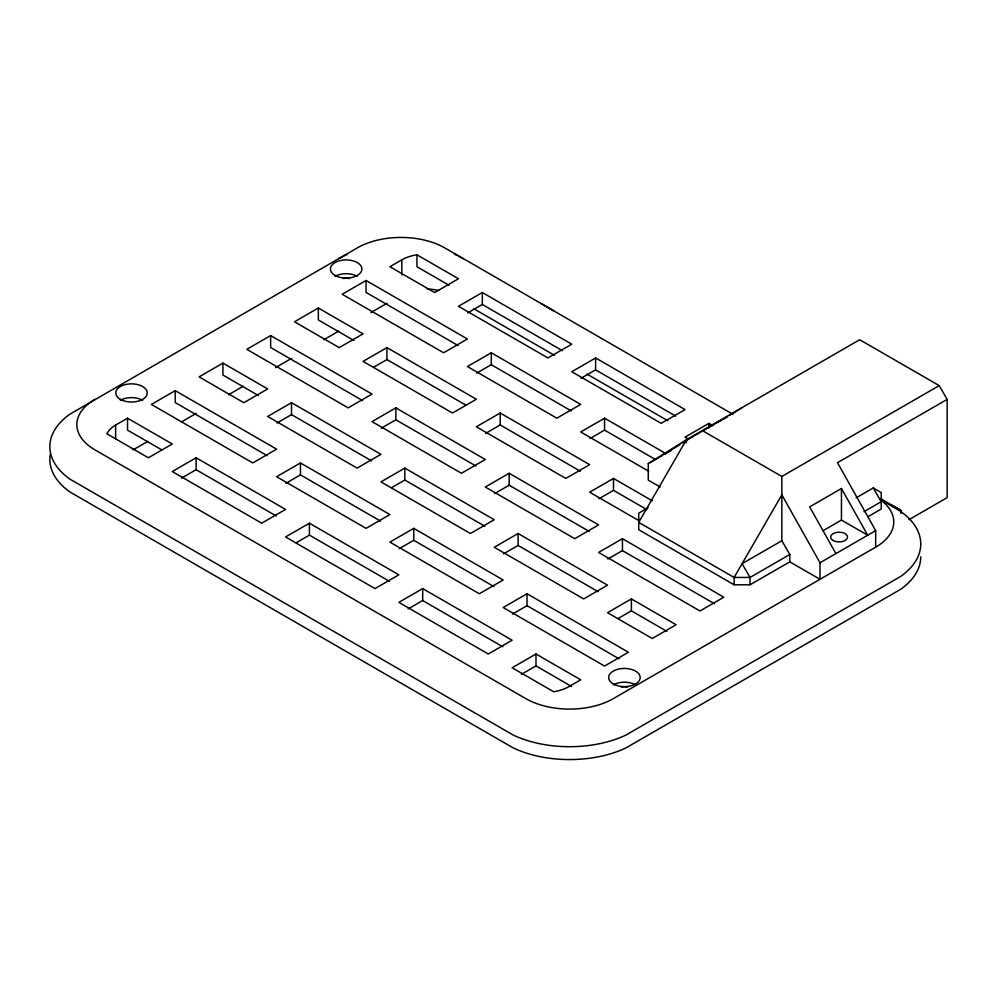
<?xml version="1.0" encoding="UTF-8"?>
<svg xmlns="http://www.w3.org/2000/svg" width="997" height="997" viewBox="0 0 997 997"><rect width="100%" height="100%" fill="white"/><g stroke="black" fill="none" stroke-linecap="round" stroke-linejoin="round"><path stroke-width="1.5" d="M908.965 519.661L947.15 497.615L947.15 399.386L939.199 385.615L859.701 339.715L686.422 439.752L648.262 463.617L648.262 480.143L660.089 486.972M94.952 399.373A61.839 35.705 0 0 0 94.952 449.859L525.855 698.635A61.839 35.705 0 0 0 613.305 698.635L875.665 547.166L875.665 530.641L837.48 462.695L947.15 399.386M679.904 444.6L664.164 454.445L670.794 450.619M682.534 442.955L687.78 439.665M718.264 422.13L722.202 419.675L690.398 438.032M723.66 419.139L727.611 416.671M730.24 415.026L742.08 407.623M115.615 425.071L127.541 418.192L172.257 444.001L148.416 457.773L106.891 433.807A33.736 19.479 0 0 1 115.615 425.071L115.615 438.717M175.248 390.65L151.394 404.421L252.764 462.944L276.605 449.173L175.248 390.65L175.248 402.576L267.271 455.716M222.942 363.107L199.088 376.878L243.816 402.701L267.67 388.93L222.942 363.107L222.942 375.046L258.46 395.547M270.648 335.565L246.795 349.336L348.165 407.86L372.018 394.089L270.648 335.565L270.648 347.504L362.671 400.632M318.342 308.023L294.501 321.794L339.217 347.617L363.07 333.845L318.342 308.023L318.342 319.962L353.86 340.463M366.049 280.481L342.195 294.252L443.565 352.776L467.419 339.005L366.049 280.481L366.049 292.42L458.084 345.548M401.828 259.831L389.902 266.722L434.617 292.532L458.47 278.761L416.945 254.796A33.736 19.479 0 0 0 401.828 259.831L401.828 274.998M133.087 449.871L147.868 441.335M181.454 421.943L196.235 413.406M228.487 394.787L243.268 386.263M275.521 367.644L291.647 358.334M323.888 339.715L338.668 331.178M370.921 312.56L387.048 303.25M196.11 457.773L172.257 471.544L261.7 523.188L285.553 509.417L196.11 457.773L196.11 469.712L276.206 515.96M291.51 402.701L267.67 416.472L357.1 468.104L380.954 454.333L291.51 402.701L291.51 414.627L371.607 460.876M386.923 347.617L363.07 361.388L452.513 413.02L476.354 399.249L386.923 347.617L386.923 359.556L373.663 367.195M482.324 292.532L458.47 306.303L547.914 357.948L571.767 344.177L482.324 292.532L482.324 304.471L562.42 350.707M181.541 478.124L196.11 469.712M276.942 423.04L291.51 414.627M467.743 312.884L482.324 304.471M300.458 462.944L276.605 476.716L366.049 528.348L389.902 514.577L300.458 462.944L300.458 474.871L380.555 521.119M395.859 407.86L372.018 421.631L461.449 473.263L485.302 459.492L395.859 407.86L395.859 419.799L381.29 428.212M491.272 352.776L467.419 366.547L556.849 418.192L580.703 404.421L491.272 352.776L491.272 364.715L476.691 373.127M285.89 483.296L300.458 474.871M309.406 523.188L285.553 536.959L374.997 588.591L398.85 574.82L309.406 523.188L309.406 535.115L389.503 581.363M404.807 468.104L380.954 481.875L470.397 533.507L494.25 519.736L404.807 468.104L404.807 480.043L484.903 526.279M500.207 413.02L476.354 426.791L565.798 478.435L589.651 464.664L500.207 413.02L500.207 424.959L580.304 471.207M595.608 357.948L571.767 371.719L661.198 423.351L685.051 409.58L595.608 357.948L595.608 369.875L675.704 416.123M296.159 542.767L309.406 535.115M391.559 487.683L404.807 480.043M485.639 433.371L500.207 424.959M581.039 378.287L595.608 369.875M413.755 528.348L389.902 542.119L479.345 593.751L503.186 579.992L413.755 528.348L413.755 540.287L493.851 586.523M509.155 473.263L485.302 487.035L574.746 538.679L598.599 524.908L509.155 473.263L509.155 485.203L589.252 531.451M665.959 453.635L604.556 418.192L580.703 431.963L648.785 471.269M399.174 548.699L413.755 540.287M494.574 493.615L509.155 485.203M589.987 438.543L604.556 430.118L655.278 459.405M422.691 588.591L398.85 602.362L488.281 653.995L512.134 640.236L422.691 588.591L422.691 600.53L502.787 646.766M518.104 533.507L494.25 547.278L583.681 598.923L607.534 585.152L518.104 533.507L518.104 545.446L598.188 591.695M652.212 500.781L613.504 478.435L589.651 492.206L639.04 520.721M712.905 425.669L708.904 423.351L685.051 437.122L689.052 439.428M648.262 463.617L662.843 455.205M408.122 608.943L422.691 600.53M503.522 553.858L518.104 545.446M598.923 498.787L613.504 490.362L646.879 509.629M648 507.834L638.728 513.193L638.728 529.719L734.128 584.79L750.031 584.79L789.786 561.847L820.008 579.294L820.008 562.769L781.835 494.836L734.128 577.45L734.128 584.79M527.039 593.751L503.186 607.522L604.556 666.046L628.409 652.275L527.039 593.751L527.039 605.69L619.075 658.818M622.44 538.679L598.599 552.45L699.956 610.974L723.81 597.203L622.44 538.679L622.44 550.606L607.871 559.03M512.47 614.102L527.039 605.69M702.324 430.567L781.835 476.466L939.199 385.615M535.987 653.995L512.134 667.766L553.659 691.744A33.736 19.479 0 0 0 568.776 686.709L580.703 679.817L535.987 653.995L535.987 665.934L521.406 674.346M631.388 598.923L607.534 612.694L652.262 638.504L676.103 624.745L631.388 598.923L631.388 610.849L666.906 631.363M822.911 530.79L841.456 520.073L867.714 535.239L841.456 488.518L809.651 506.875L835.91 553.597M618.14 618.501L631.388 610.849M781.835 476.466L781.835 540.735L742.08 563.679L750.031 577.45L750.031 584.79M856.037 497.889L873.26 487.944L881.211 492.543L881.211 509.056L867.963 516.708M881.211 499.883L882.009 499.422M781.835 540.735L789.786 554.506L750.031 577.45L734.128 577.45L638.728 522.378L686.422 439.752L686.422 442.805M863.988 511.66L881.211 501.715L873.26 487.944M820.008 562.769L875.665 530.641M338.718 258.659L344.688 255.531A88.82 51.283 0 0 1 347.43 254.285M458.57 256.167L463.343 258.659M892.315 505.404L901.064 510.452L901.064 513.517M733.032 414.353L444.762 247.904A61.839 35.705 0 0 0 357.312 247.892L70.014 414.116A88.82 51.283 0 0 0 70.014 479.183L513.231 735.063A88.82 51.283 0 0 0 625.929 735.063L900.59 576.49A88.82 51.283 0 0 0 900.59 511.424L880.351 499.41M449.099 285.292L416.945 266.722L416.945 254.796M473.774 308.721L554.594 355.381M586.921 374.037L667.753 420.709M491.272 364.715L571.356 410.951M386.923 359.556L465.674 405.019M395.859 419.799L475.955 466.035M622.44 550.606L714.475 603.746M161.738 449.871L127.541 430.118L127.541 418.192M535.987 665.934L571.493 686.434M880.887 498.787L901.064 510.452M540.922 303.437L553.634 310.79M841.456 488.518L841.456 520.073M789.786 554.506L789.786 561.847M708.904 423.351L708.904 427.825M613.504 478.435L613.504 490.362M604.556 418.192L604.556 430.118M880.987 500.182A61.839 35.705 0 0 1 875.665 547.166M343.167 278.587A7.876 4.549 0 0 1 349.187 278.587M621.418 687.095A7.876 4.549 0 0 1 627.449 687.095M120.388 400.283A15.74 9.085 0 0 1 142.646 400.283M335.042 276.356A15.74 9.085 0 0 1 357.3 276.356M613.305 684.864A15.74 9.085 0 0 1 634.553 684.328M454.644 254.285A88.82 51.283 0 0 1 457.386 255.531M920.754 556.812A88.82 51.283 0 0 1 900.59 589.339L625.929 747.924A88.82 51.283 0 0 1 513.231 747.924L70.014 492.032A88.82 51.283 0 0 1 50.274 454.47M427.152 289.03A33.736 19.479 0 0 1 438.58 290.501M833.131 540.511A8.437 4.873 0 0 0 847.238 538.33A8.437 4.873 0 0 0 836.907 532.361A8.437 4.873 0 0 0 833.131 540.511M120.388 399.373A15.74 9.085 0 0 0 146.721 395.298A15.74 9.085 0 0 0 127.442 384.169A15.74 9.085 0 0 0 120.388 399.373M335.042 275.434A15.74 9.085 0 0 0 361.375 271.358A15.74 9.085 0 0 0 342.096 260.229A15.74 9.085 0 0 0 335.042 275.434M616.557 685.4A15.74 9.085 0 0 0 640.174 677.524A15.74 9.085 0 0 0 616.557 669.66A15.74 9.085 0 0 0 616.557 685.4"/></g></svg>
